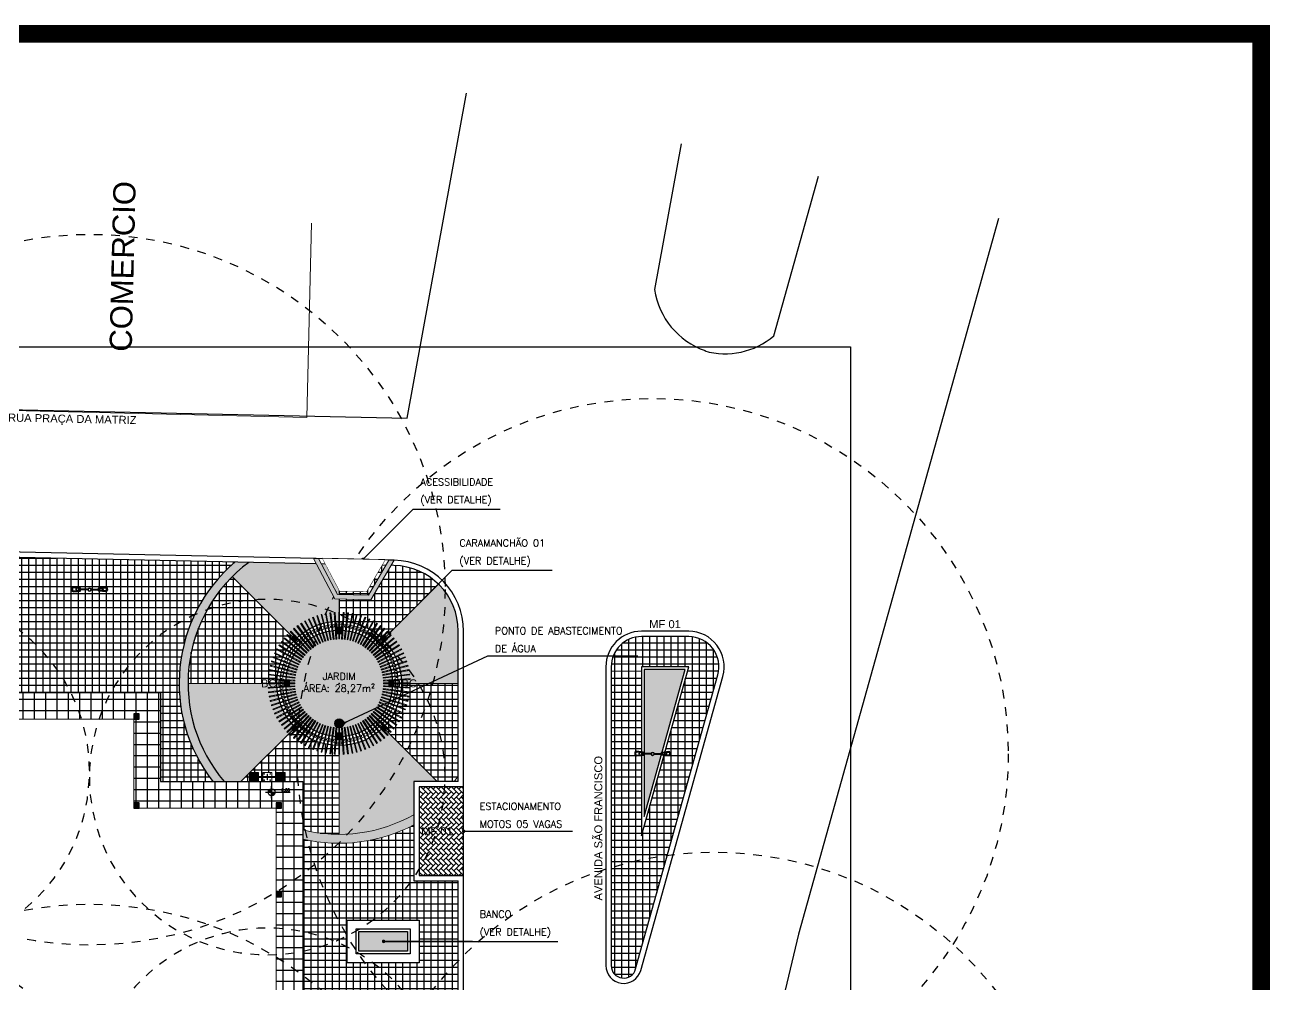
# Model space of a CAD drawing. Extents: x 387222 to 388513, y 9633222 to 9634061.
# Drawn here: x 388008.6 to 388078.6, y 9633442 to 9633495.9 of the extents above; entities that cross this region are included whole.
import ezdxf
from ezdxf.enums import TextEntityAlignment as Align

# ---------------------------------------------------------------- set-up
doc = ezdxf.new("R2010")
doc.units = 0
doc.header["$LTSCALE"] = 0.04921259842519685
doc.set_wipeout_variables(frame=1)
doc.header["$PDSIZE"] = -2.5
doc.linetypes.add('ACAD_PROJEÇÃO', pattern=[0.2, 0.1, -0.1])
doc.linetypes.add('CONTINUO', pattern=[0])
doc.layers.get('Defpoints').update_dxf_attribs({"color": 8})
for name, color, linetype in [('AI-Cotas', 12, 'Continuous'), ('AI-Símbolo', 12, 'Continuous'), ('BANCO', 2, 'Continuous'), ('Camada 1', 7, 'Continuous'), ('DLXLUM03', 2, 'Continuous'), ('DLXLUM07', 2, 'Continuous'), ('HACHURA', 253, 'Continuous'), ('MEIO-FIO', 3, 'Continuous'), ('P01', 22, 'Continuous'), ('P04', 41, 'Continuous'), ('P08', 8, 'Continuous'), ('P2', 2, 'Continuous'), ('P6', 4, 'Continuous'), ('PISO PODOTÁTIL DE ALERTA', 22, 'Continuous'), ('PROJEÇÃO', 8, 'ACAD_PROJEÇÃO'), ('RAMPA', 7, 'Continuous'), ('Texto', 2, 'Continuous')]:
    doc.layers.add(name, color=color, linetype=linetype)
for name, color, linetype, lineweight in [('ARQ_ALVENARIA', 1, 'Continuous', 0), ('ARQ_PISO', 7, 'Continuous', 13), ('Layout', 8, 'Continuous', 13), ('PAISAGISMO', 73, 'Continuous', 25), ('PERGOLA', 2, 'Continuous', 13), ('PILAR', 4, 'Continuous', 13), ('POSTE 5m', 6, 'Continuous', 13), ('VIGA', 6, 'Continuous', 13)]:
    doc.layers.add(name, color=color, linetype=linetype, lineweight=lineweight)
doc.styles.add('COTA_200', font='romans.shx', dxfattribs={"height": 0.4})
doc.styles.add('RS', font='ROMANS.SHX', dxfattribs={"width": 1.1})
doc.styles.add('RS200', font='romans.shx', dxfattribs={"height": 0.4})
doc.styles.add('RUA_200', font='arial.ttf', dxfattribs={"height": 0.45})
doc.styles.add('T7', font='arial.ttf')
doc.dimstyles.new('Cota 200', dxfattribs={"dimscale": 0.2, "dimtxt": 0.4, "dimasz": 1, "dimexe": 1.25, "dimexo": 0.625, "dimgap": 1, "dimtad": 1, "dimzin": 4, "dimdsep": 46, "dimtxsty": 'RS200', "dimblk": 'DOT', "dimcen": 0.1, "dimclrt": 2, "dimadec": 0, "dimazin": 0, "dimtfac": 1, "dimtix": 1, "dimtmove": 0, "dimatfit": 3, "dimldrblk": 'DOT', "dimfxl": 1, "dimarcsym": 0})
pattern_1 = [(90, (0, 0), (-0.396875, 1.124255375002021e-16), []), (180, (0, 0), (-1.367271224207824e-16, -0.396875), [])]

# ---------------------------------------------------------------- blocks, each defined once
blk = doc.blocks.new('A$C16AF3B07')
at = {"layer": 'Layout'}
for q in [(87.5100004177657, 10.93513705208898), (4.177563823759556e-07, 2.272427082061768e-07)]:
    blk.add_line((87.5100004177657, 2.272427082061768e-07), q, dxfattribs=at)
at = {"layer": 'Layout', "insert": (76.3225717433379, 3.451345736160874), "char_height": 1.25, "width": 15.72225240717143, "attachment_point": 1, "rotation": 90, "style": 'T7'}
blk.add_mtext('COMERCIO', dxfattribs=at)
blk = doc.blocks.new('Pergola')
at = {"layer": 'PERGOLA'}
blk.add_lwpolyline([(0.02500000000000568, 0.7500000000000142), (-0.02500000000000568, 0.7500000000000142), (-0.02500000000000568, -0.7499999999999858), (0.02500000000000568, -0.7499999999999858)], close=True, dxfattribs=at)
for points in [[(-0.02500000000000568, 0.2000000000000171), (0.02500000000000568, 0.2000000000000171)], [(-0.02500000000000568, -0.1999999999999886), (0.02500000000000568, -0.1999999999999886)]]:
    blk.add_lwpolyline(points, dxfattribs=at)
at = {"layer": 'PROJEÇÃO'}
blk.add_lwpolyline([(0, 0.7500000000000142), (0, -0.7499999999999858)], dxfattribs=at)
blk = doc.blocks.new('CAR 02')
blk.add_lwpolyline([(1.4210854715202e-14, -3.099999999999994), (1.4210854715202e-14, -3.399999999999991)])
blk.add_point((0, 0))
at = {"layer": 'BANCO'}
for radius in [3.5, 3]:
    blk.add_circle((0, 0), radius, dxfattribs=at)
at = {"layer": 'PERGOLA'}
blk.add_lwpolyline([(0.4765300667243464, -3.971592136097026), (0.5261358017900816, -3.965325474418809), (0.3381359514436264, -2.477153422447092), (0.2885302163778912, -2.483420084125309)], close=True, dxfattribs=at)
for points in [[(0.407069229903993, -3.022816508170052), (0.3574634948382578, -3.029083169848269)], [(0.457202523329715, -3.419662388695849), (0.4075967882639798, -3.425929050374066)]]:
    blk.add_lwpolyline(points, dxfattribs=at)
at = {"layer": 'PILAR'}
for points in [[(-0.1500000000000057, 3.099999999999994), (0.1499999999999915, 3.099999999999994), (0.1499999999999915, 3.399999999999991), (-0.1500000000000057, 3.399999999999991)], [(-2.29809703885627, 2.085965004500309), (-2.085965004500309, 2.29809703885627), (-2.29809703885627, 2.51022907321223), (-2.51022907321223, 2.29809703885627)], [(2.085965004500309, 2.298097038856284), (2.29809703885627, 2.085965004500324), (2.51022907321223, 2.298097038856284), (2.29809703885627, 2.510229073212244)], [(-3.099999999999994, -0.1500000000000057), (-3.099999999999994, 0.1499999999999915), (-3.399999999999991, 0.1499999999999915), (-3.399999999999991, -0.1500000000000057)], [(3.099999999999994, 0.1500000000000057), (3.099999999999994, -0.1499999999999915), (3.399999999999991, -0.1499999999999915), (3.399999999999991, 0.1500000000000057)], [(-2.085965004500309, -2.29809703885627), (-2.29809703885627, -2.085965004500309), (-2.51022907321223, -2.29809703885627), (-2.29809703885627, -2.51022907321223)], [(2.29809703885627, -2.085965004500309), (2.085965004500309, -2.29809703885627), (2.29809703885627, -2.51022907321223), (2.51022907321223, -2.29809703885627)], [(0.1500000000000057, -3.099999999999994), (-0.1499999999999915, -3.099999999999994), (-0.1499999999999915, -3.399999999999991), (0.1500000000000057, -3.399999999999991)]]:
    blk.add_lwpolyline(points, close=True, dxfattribs=at)
at = {"layer": 'PROJEÇÃO'}
blk.add_lwpolyline([(0.5013329342572139, -3.968458805257917), (0.3133330839107588, -2.480286753286201)], dxfattribs=at)
blk.add_circle((0, 0), 3.249999999999982, dxfattribs=at)
at = {"layer": 'VIGA'}
for radius in [3.324999999999982, 3.174999999999982]:
    blk.add_circle((0, 0), radius, dxfattribs=at)
at = {"layer": 'PERGOLA'}
for p, rotation in [((-1.565699440830571, 2.847996710142539), 28.8), ((-1.383782697586483, 2.940687920514549), 25.20000000000001), ((-1.19640479622521, 3.021773579136806), 21.6), ((-1.004305231718575, 3.090933677959228), 18), ((-0.8082421332857734, 3.147895273668041), 14.4), ((-0.6089892724036048, 3.192433564868224), 10.80000000000001), ((-0.4073330090839846, 3.224372779272045), 7.200000000000002), ((-0.204069188470271, 3.243586867391869), 3.600000000000009), ((0.204069188470271, 3.243586867391869), 356.4), ((0.4073330090839846, 3.224372779272045), 352.8000000000001), ((0.6089892724036048, 3.192433564868224), 349.2000000000001), ((0.8082421332857734, 3.147895273668041), 345.6), ((1.004305231718575, 3.090933677959228), 342), ((1.196404796225195, 3.021773579136806), 338.4), ((1.383782697586483, 2.940687920514549), 334.8), ((1.565699440830571, 2.847996710142539), 331.2), ((-2.224778094268231, 2.36914803911958), 43.20000000000002), ((-2.071627966683224, 2.504168039021295), 39.60000000000002), ((-1.910302069950518, 2.629305231718561), 36.00000000000001), ((-1.741437083681717, 2.744065757881529), 32.39999999999999), ((1.741437083681717, 2.744065757881529), 327.6000000000001), ((1.910302069950518, 2.629305231718561), 324), ((2.071627966683224, 2.504168039021309), 320.4), ((2.224778094268217, 2.36914803911958), 316.8000000000001), ((-2.744065757881529, 1.741437083681731), 57.60000000000002), ((-2.629305231718561, 1.910302069950518), 54.00000000000001), ((-2.504168039021295, 2.071627966683224), 50.40000000000002), ((-2.36914803911958, 2.224778094268231), 46.79999999999999), ((2.36914803911958, 2.224778094268217), 313.2), ((2.504168039021295, 2.071627966683224), 309.6), ((2.629305231718561, 1.910302069950532), 306.0000000000001), ((2.744065757881529, 1.741437083681731), 302.4), ((-3.021773579136806, 1.19640479622521), 68.40000000000002), ((-2.940687920514549, 1.383782697586483), 64.79999999999998), ((-2.847996710142539, 1.565699440830571), 61.20000000000001), ((2.847996710142539, 1.565699440830571), 298.8), ((2.940687920514549, 1.383782697586483), 295.2), ((3.021773579136806, 1.196404796225195), 291.6), ((-3.192433564868224, 0.6089892724036048), 79.20000000000002), ((-3.147895273668041, 0.8082421332857734), 75.60000000000001), ((-3.090933677959228, 1.004305231718575), 72), ((3.090933677959228, 1.004305231718575), 288), ((3.147895273668041, 0.8082421332857734), 284.4), ((3.192433564868224, 0.6089892724036048), 280.8), ((-3.249999999999986, 0), 90), ((-3.243586867391869, 0.204069188470271), 86.40000000000002), ((-3.224372779272045, 0.4073330090839846), 82.8), ((3.224372779272045, 0.4073330090839846), 277.2), ((3.243586867391869, 0.204069188470271), 273.6), ((3.249999999999986, 0), 270), ((-3.243586867391869, -0.204069188470271), 93.60000000000001), ((-3.224372779272045, -0.4073330090839846), 97.2), ((-3.192433564868224, -0.6089892724036048), 100.8), ((-3.147895273668041, -0.8082421332857734), 104.4), ((3.147895273668041, -0.8082421332857734), 255.6), ((3.192433564868224, -0.6089892724036048), 259.1999999999999), ((3.224372779272045, -0.4073330090839846), 262.8), ((3.243586867391869, -0.204069188470271), 266.4), ((-3.090933677959242, -1.004305231718575), 108), ((-3.021773579136806, -1.19640479622521), 111.6), ((-2.940687920514549, -1.383782697586483), 115.2), ((-2.847996710142539, -1.565699440830571), 118.8), ((-2.744065757881529, -1.741437083681731), 122.4), ((2.744065757881529, -1.741437083681731), 237.6), ((2.847996710142539, -1.565699440830571), 241.2), ((2.940687920514549, -1.383782697586483), 244.8), ((3.021773579136806, -1.19640479622521), 248.4), ((3.090933677959228, -1.004305231718575), 252), ((-2.629305231718561, -1.910302069950518), 126), ((-2.504168039021295, -2.071627966683224), 129.6), ((-2.36914803911958, -2.224778094268217), 133.2), ((-2.224778094268217, -2.36914803911958), 136.8), ((-2.071627966683224, -2.504168039021295), 140.4), ((-1.910302069950518, -2.629305231718561), 144), ((-1.741437083681731, -2.744065757881529), 147.6), ((1.741437083681731, -2.744065757881529), 212.4), ((1.910302069950518, -2.629305231718561), 216), ((2.071627966683224, -2.504168039021295), 219.6), ((2.224778094268217, -2.36914803911958), 223.2), ((2.36914803911958, -2.224778094268217), 226.8), ((2.504168039021295, -2.071627966683224), 230.4), ((2.629305231718561, -1.910302069950518), 234), ((-1.565699440830571, -2.847996710142539), 151.2), ((-1.383782697586483, -2.940687920514549), 154.8), ((-1.19640479622521, -3.021773579136806), 158.4), ((-1.004305231718575, -3.090933677959228), 162), ((-0.8082421332857734, -3.147895273668041), 165.6), ((-0.6089892724036048, -3.192433564868224), 169.2), ((-0.4073330090839846, -3.224372779272045), 172.8), ((-0.204069188470271, -3.243586867391869), 176.4), ((0, -3.249999999999986), 180), ((0.204069188470271, -3.243586867391869), 183.5999999999999), ((0.6089892724036048, -3.192433564868224), 190.8), ((0.8082421332857734, -3.147895273668041), 194.4), ((1.004305231718575, -3.090933677959228), 198), ((1.19640479622521, -3.021773579136806), 201.6), ((1.383782697586483, -2.940687920514549), 205.2), ((1.565699440830571, -2.847996710142539), 208.8)]:
    blk.add_blockref('Pergola', p, dxfattribs=dict(at, rotation=rotation))
blk.add_blockref('Pergola', (0, 3.249999999999986), dxfattribs=at)
blk = doc.blocks.new('_Dot')
at = {"color": 0, "linetype": 'ByBlock', "lineweight": -2}
blk.add_line((-0.5, 0), (-1, 0), dxfattribs=at)
at = {"color": 0, "linetype": 'ByBlock', "const_width": 0.5}
blk.add_lwpolyline([(-0.25, 0, 1), (0.25, 0, 1)], format="xyb", close=True, dxfattribs=at)
blk = doc.blocks.new('POSTE 5m')
for points in [[(-0.02494806883356659, 1.000000000001052), (0.02494806884550371, 1.000000000000767)], [(-0.02494806883356659, -1.000000000000142), (0.02494806884550371, -0.9999999999998579)]]:
    blk.add_lwpolyline(points)
blk.add_wipeout([(-0.2500000000015348, 0.24999999999851602), (0.24999999999846523, 0.2500000000014778), (0.2500000000014271, -0.24999999999852213), (-0.24999999999857292, -0.250000000001484)])
blk.add_wipeout([(-0.024948068838058113, 0.24999999999968284), (-0.2500000000015916, 0.24999999999851602), (-0.24999999999862976, -0.250000000001484), (-0.02494806883805123, -0.25000000000014666), (-0.024948068839482918, -0.008316022882498709), (-0.1538388126940095, -0.008316022883268782), (-0.15383881269410798, 0.008316022880530613), (-0.024948068839467707, 0.00831602288087436)])
for p, q in [((-0.03863345511689431, 0.2499999999997726), (-0.2500000000015348, 0.2499999999985221)), ((-0.03863345511416583, -0.2500000000002274), (-0.2499999999985789, -0.2500000000014779))]:
    blk.add_line(p, q)
blk.add_lwpolyline([(-0.2500000000015348, 0.2499999999985221), (-0.2499999999985789, -0.2500000000014779)])
blk.add_wipeout([(0.024948068841008864, 0.250000000000132), (0.249999999998461, 0.25000000000146927), (0.25000000000142286, -0.2499999999985307), (0.02494806884101486, -0.24999999999986802), (0.024948068839583226, -0.008316022882224832), (0.15383881269416666, -0.008316022881454754), (0.15383881269406807, 0.00831602288234464), (0.024948068839598325, 0.008316022882000892)])
h = blk.add_hatch(color=256)
h.dxf.hatch_style = 1
h.paths.add_polyline_path([(-0.2499999999940314, 1.000000000000909), (0.2500000000059686, 1.000000000000909), (0.2500000000059686, 0.5000000000009095), (-0.2499999999940314, 0.5000000000009095)])
h = blk.add_hatch(color=256)
h.dxf.hatch_style = 1
h.paths.add_polyline_path([(-0.2499999999940314, -1), (0.2500000000059686, -1), (0.2500000000059686, -0.5), (-0.2499999999940314, -0.5)])
for p, q in [((-0.05982397687546381, 0.00831602288110389), (-0.1538388126940617, 0.008316022880535456)), ((-0.1538388126940617, 0.008316022880535456), (-0.1538388126939481, -0.00831602288326394)), ((-0.0249480688365793, 0.5000000000009095), (-0.02494806883953515, 1.023181539494544e-12)), ((0.02494806883953515, 1.70530256582424e-13), (-0.02494806883953515, -1.70530256582424e-13)), ((0.02494806884254785, 0.5000000000009095), (0.02494806883953515, 7.389644451905042e-13)), ((0.02494806884254785, -0.5), (0.02494806883953515, 1.70530256582424e-13)), ((0.2499999999984652, 0.2500000000014779), (0.03863345511405214, 0.2500000000002274)), ((0.05982397687523644, 0.008316022881786012), (0.1538388126940617, 0.008316022882354446)), ((0.1538388126941754, -0.008316022881444951), (0.1538388126940617, 0.008316022882354446)), ((-0.05982397687535013, -0.008316022882695506), (-0.1538388126939481, -0.00831602288326394)), ((-0.0249480688365793, -0.5), (-0.02494806883953515, -1.13686837721616e-13)), ((0.024948068839592, -0.008316022882212337), (0.1538388126941754, -0.008316022881444951)), ((0.2500000000014211, -0.2499999999985221), (0.038633455117008, -0.2499999999997726))]:
    blk.add_line(p, q)
for points in [[(-0.2499999999940314, 1.000000000000909), (0.2500000000059686, 1.000000000000909), (0.2500000000059686, 0.5000000000009095), (-0.2499999999940314, 0.5000000000009095)], [(-0.2499999999940314, -1), (0.2500000000059686, -1), (0.2500000000059686, -0.5), (-0.2499999999940314, -0.5)]]:
    blk.add_lwpolyline(points, close=True)
blk.add_lwpolyline([(0.2499999999984652, 0.2500000000014779), (0.2500000000014211, -0.2499999999985221)])
for centre in [(-0.1729204630095751, 0.1729204621359486), (0.1729204614585456, 0.1729204621379949), (-0.1729204630075287, -0.1729204622353109), (0.1729204614605919, -0.1729204622332645)]:
    blk.add_circle(centre, 0.0198876919474139)
at = {"layer": 'Defpoints', "linetype": 'ACAD_PROJEÇÃO', "ltscale": 100}
blk.add_circle((0, 0), 10, dxfattribs=at)
blk = doc.blocks.new('WTWERT')
at = {"layer": 'DLXLUM07'}
for p, q in [((-0.02316019181726858, 0.1556826765357471), (0.1254569920761242, 0.9933582149150482)), ((0.07530218876240724, 0.1382138582991388), (0.2239193726558, 0.9758893966784541))]:
    blk.add_line(p, q, dxfattribs=at)
for points in [[(0.1121024954077967, 0.918086063382006), (0.05328822167615499, 0.92852066644042, -0.3825018200332638), (0.01213188099140439, 0.9810553524679051), (0.05858666951283453, 1.682634653711659, -0.4466527067225635), (0.234462146276897, 1.82041773736826), (0.4060790329530022, 1.78997012700151, -0.4466527067225759), (0.5238225200148889, 1.600094291984476), (0.3260957969763041, 0.9253530776610006, -0.3825018200332703), (0.2693791497190716, 0.8901826420870123), (0.2105648759874583, 0.900617245145412)], [(0.1260775499970634, 0.9968559678457467), (0.09373326122299375, 1.002594367610811), (0.1361999824167128, 1.64394423765637, -0.4466527067225225), (0.2534503002594022, 1.735799626760752), (0.3591407697919209, 1.717048428681522, -0.4466527067226305), (0.4376364278331977, 1.590464538670176), (0.2568842193508232, 0.973648749844088), (0.2245399305767393, 0.9793871496091526)]]:
    blk.add_lwpolyline(points, format="xyb", dxfattribs=at)
for centre, radius in [((0.2414145880273537, 1.360724848234923), 0.04999517916618856), ((0, 0), 0.1573959664614787)]:
    blk.add_circle(centre, radius, dxfattribs=at)
blk.add_arc((0.1746881823659692, 0.984623805796744), 0.04999999999999716, 349.9394872351637, 169.9394872351636, dxfattribs=at)
blk = doc.blocks.new('POSTE 10m')
at = {"layer": 'Defpoints', "linetype": 'ACAD_PROJEÇÃO', "ltscale": 100}
blk.add_circle((0, 0), 20, dxfattribs=at)
at = {"linetype": 'ByBlock', "yscale": 0.545506238673283, "zscale": 0.545506238673283}
for xscale, rotation in [(-0.5455062386732819, 79.04222986102549), (0.545506238673283, 280.9577701389744)]:
    blk.add_blockref('WTWERT', (0, 0), dxfattribs=dict(at, xscale=xscale, rotation=rotation))
blk = doc.blocks.new('*X430')
at = {"color": 0}
for p, q in [((-0.1092439952078573, -0.1470766164589037), (-0.1092439952078573, 0.1529233835411077)), ((-0.0827274909133658, -0.1470766164589037), (-0.08272749091336579, 0.1529233835411077)), ((-0.03424399520785444, -0.1470766164589037), (-0.03424399520785442, 0.1529233835411077)), ((-0.007727490913362957, -0.1470766164589037), (-0.007727490913362938, 0.1529233835411077)), ((0.0407560047921484, -0.1470766164589037), (0.04075600479214842, 0.1529233835411077)), ((0.06727250908663988, -0.1470766164589037), (0.0672725090866399, 0.1529233835411077)), ((0.1157560047921512, -0.1470766164589037), (0.1157560047921513, 0.1529233835411077)), ((0.1422725090866427, -0.1470766164589037), (0.1422725090866427, 0.1529233835411077))]:
    blk.add_line(p, q, dxfattribs=at)
blk = doc.blocks.new('Lum. Piso')
at = {"layer": 'HACHURA'}
h = blk.add_hatch(color=8, dxfattribs=at)
h.dxf.hatch_style = 1
h.paths.add_polyline_path([(0, -0.2999999523162842), (0.6000000014901161, -0.2999999523162842), (0.6000000014901161, 0.2999999523162842), (0, 0.2999999523162842)])
at = {"layer": 'DLXLUM03'}
for points in [[(0, -0.2999999523162842), (0.6000000014901161, -0.2999999523162842), (0.6000000014901161, 0.2999999523162842), (0, 0.2999999523162842)], [(0.07500000298023224, -0.2250000238418579), (0.5250000059604645, -0.2250000238418579), (0.5250000059604645, 0.2249999046325684), (0.07500000298023224, 0.2249999046325684)]]:
    blk.add_lwpolyline(points, close=True, dxfattribs=at)
at = {"layer": 'DLXLUM03', "xscale": 1.499999999999803, "yscale": 1.499999999999803, "zscale": 1.499999999999803}
blk.add_blockref('*X430', (0.2851501107215881, -0.004385232925415039), dxfattribs=at)
blk = doc.blocks.new('A$C71521215')
blk.add_wipeout([(8.30809585750103e-06, 2.3207240477204323), (0.2859305207966827, 2.314510190859438), (1.3533242392586544, 0.2908406164497128), (3.0882759101805277, 0.2531354706734419), (4.242579913348891, 2.2285217866301537), (4.528502125060186, 2.2223079316318035), (3.2299101346870884, -1.6521662473678589e-06), (1.2008262417512015, 0.04409577324986458)])
at = {"layer": 'RAMPA'}
for points in [[(0.5146682909689844, 2.30953910574317), (1.475322637299541, 0.4882364887744188), (2.974968530528713, 0.4556451700627804), (4.013842144981027, 2.233492871746421)], [(4.013842144981027, 2.233492871746421), (0.5146682909689844, 2.30953910574317)], [(1.475322637299541, 0.4882364887744188), (1.514432219963055, 2.287811562418938)], [(2.974968530528713, 0.4556451700627804), (3.014078113483265, 2.255220241844654)]]:
    blk.add_lwpolyline(points, dxfattribs=at)
blk.add_wipeout([(4.013842144981027, 2.2334928717464204), (2.974968530564395, 0.455645169541369), (3.0140781162612504, 2.255220369001134)])
blk.add_wipeout([(3.0140781134843646, 2.255220241945831), (1.5144322199966456, 2.287811562039094), (1.4753226372980248, 0.48823648982316215), (2.9749685305743476, 0.45564517071872324)])
blk.add_wipeout([(1.5144322210701553, 2.2878116109539475), (0.5146682909565643, 2.309539106065689), (1.4753226372887416, 0.48823648891477367)])
at = {"layer": 'PISO PODOTÁTIL DE ALERTA'}
h = blk.add_hatch(dxfattribs=at)
h.set_pattern_fill('HEX', color=256, scale=0.01)
h.set_pattern_definition([(0, (-387948.2243954765, -9633669.536576068), (0, 0.054992613154), [0.03175, -0.0635]), (120, (-387948.2243954765, -9633669.536576068), (-0.04762500001185428, -0.02749630657699998), [0.03174999999999999, -0.06349999999999997]), (59.99999999999999, (-387948.1926454765, -9633669.536576068), (-0.04762500001185427, 0.027496306577), [0.03175, -0.0635])])
h.paths.add_polyline_path([(3.229910134687088, -1.652166247367859e-06), (4.528502125060186, 2.222307931631804), (4.242579913348891, 2.228521786630154), (3.088275910180528, 0.2531354706734419), (1.353324239258654, 0.2908406164497137), (0.2859305207966829, 2.314510190859437), (8.30809585750103e-06, 2.320724047720432), (1.200826241751201, 0.04409577324986456)])
at = {"layer": 'ARQ_PISO'}
blk.add_lwpolyline([(4.242579913348891, 2.228521786630154), (3.088275910180528, 0.2531354706734419), (1.353324239258654, 0.2908406164497137), (0.2859305207966827, 2.314510190859437), (8.30809585750103e-06, 2.320724047720432), (1.200826241751201, 0.04409577324986458), (3.229910134687088, -1.652166247367859e-06), (4.528502125060186, 2.222307931631804)], close=True, dxfattribs=at)
blk = doc.blocks.new('niv-plan')
at = {"color": 0}
for p, q in [((-0.1699999999999875, 0), (0.5221995586714029, 0)), ((0, -0.1700000000000053), (0, 0.1699999999999946))]:
    blk.add_line(p, q, dxfattribs=at)
at = {"color": 250, "const_width": 0.1}
for points in [[(0, 0.0500000000000007, 0.4142135623730951), (-0.0499999999999972, 0, 1)], [(0, -0.0500000000000007, 0.4142135623730951), (0.0499999999999972, 0, 1)]]:
    blk.add_lwpolyline(points, format="xyb", dxfattribs=at)
at = {"color": 0}
blk.add_circle((0, 0), 0.1, dxfattribs=at)
at = {"color": 2, "style": 'RS'}
blk.add_attdef('RN0,00', text='', height=0.08, dxfattribs=at).set_placement((0.5123473574290074, 0.0263893295508986), align=Align.RIGHT)

msp = doc.modelspace()

# ---------------------------------------------------------------- hatches: boundary and pattern name
at = {"layer": 'Camada 1'}
h = msp.add_hatch(dxfattribs=at)
h.set_pattern_fill('ANSI37', color=256, scale=0.2, angle=45)
h.set_pattern_definition([(90, (0, 0), (-0.635, 1.110223024625157e-16), []), (180, (0, 0), (-1.110223024625157e-16, -0.635), [])])
h.paths.add_polyline_path([(387972.6128326783, 9633435.070389614), (388005.2128326783, 9633435.070389614), (388005.2128326783, 9633430.360389614), (388016.2128326783, 9633430.360389614), (388016.2128326783, 9633435.370389614), (388024.2128326783, 9633435.370389614), (388024.2128326783, 9633453.370389614), (388016.2128326783, 9633453.370389614), (388016.2128326783, 9633458.380389614), (388005.2128326783, 9633458.380389614), (388005.2128326783, 9633453.670389613), (387972.6128326783, 9633453.670389613)])
h.paths.add_polyline_path([(387986.7128326783, 9633449.370389614), (388006.7128326783, 9633449.370389614), (388006.7128326783, 9633456.880389614), (388014.7128326783, 9633456.880389614), (388014.7128326783, 9633451.870389614), (388022.7128326783, 9633451.870389614), (388022.7128326783, 9633436.870389614), (388014.7128326783, 9633436.870389614), (388014.7128326783, 9633431.860389614), (388006.7128326783, 9633431.860389614), (388006.7128326783, 9633439.370389614), (387986.7128326783, 9633439.370389614)], flags=16)
at = {"layer": 'P01'}
h = msp.add_hatch(color=256, dxfattribs=at)
h.dxf.hatch_style = 1
h.paths.add_polyline_path([(388021.1714137928, 9633465.701871524), (388020.3933905981, 9633465.718780052, 0.39986913779852), (388019.1498091016, 9633453.370389614), (388019.7945915607, 9633453.370389614, -0.4335372075386249)])
h.paths.add_polyline_path([(388030.4574345423, 9633450.931510005), (388030.4574345423, 9633451.501551587, -0.1922532687947561), (388024.2128326783, 9633450.640979014), (388024.2128326783, 9633450.126730202, 0.1806002190295754)])
h = msp.add_hatch(color=256, dxfattribs=at)
h.dxf.hatch_style = 1
h.paths.add_polyline_path([(388026.2574345423, 9633465.591338664), (388021.1714137928, 9633465.701871524, 0.03600335568488218), (388020.2470269028, 9633464.901817143), (388023.7825608084, 9633461.366283236, -0.1989123673521517), (388026.2574345423, 9633462.391409501)])
h.paths.add_polyline_path([(388022.7574345423, 9633458.891409501), (388017.7574345422, 9633458.891409501, 0.1786057402781862), (388019.7945915607, 9633453.370389614), (388020.7364146567, 9633453.370389614), (388023.7825608084, 9633456.416535767, -0.1989123674071643)])
h.paths.add_polyline_path([(388028.7323082762, 9633456.416535767, -0.1989123673521518), (388026.2574345423, 9633455.391409501), (388026.2574345423, 9633450.391409501, 0.1299287205110726), (388030.4574345423, 9633451.501551587), (388030.4574345423, 9633453.370389614), (388031.7784544278, 9633453.370389614)])
h.paths.add_polyline_path([(388032.9574345423, 9633461.825266957, 0.2021996905884509), (388031.8404493333, 9633464.474424293), (388028.7323082762, 9633461.366283236, -0.1989123674071642), (388029.7574345423, 9633458.891409501), (388032.9574345423, 9633458.891409501)])
at = {"layer": 'P04'}
h = msp.add_hatch(dxfattribs=at)
h.set_pattern_fill('NET', color=256, scale=0.125, angle=89.99999999999999)
h.set_pattern_definition(pattern_1)
h.paths.add_polyline_path([(388031.8404493333, 9633464.474424293, 0.189994893107649), (388029.3378264729, 9633465.524393495), (388026.2574345423, 9633465.591338664), (388026.2574345423, 9633462.391409501, -0.1989123673521518), (388028.7323082762, 9633461.366283236)])
h.paths.add_polyline_path([(388020.2470269028, 9633464.901817143, 0.1989123674158163), (388017.7574345422, 9633458.891409501), (388022.7574345423, 9633458.891409501, -0.1989123674071642), (388023.7825608084, 9633461.366283236)])
h.paths.add_polyline_path([(388026.2574345423, 9633455.391409501, -0.1989123673521518), (388023.7825608084, 9633456.416535767), (388020.7364146567, 9633453.370389614), (388024.2128326783, 9633453.370389614), (388024.2128326783, 9633450.640979014, 0.06080567000078227), (388026.2574345423, 9633450.391409501)])
h.paths.add_polyline_path([(388032.9574345423, 9633458.891409501), (388029.7574345423, 9633458.891409501, -0.1989123674071643), (388028.7323082762, 9633456.416535767), (388031.7784544278, 9633453.370389614), (388032.7202775239, 9633453.370389614, 0.01102747515864591), (388032.9574345423, 9633453.66073077)])
h = msp.add_hatch(dxfattribs=at)
h.set_pattern_fill('NET', color=256, scale=0.125, angle=89.99999999999999)
h.set_pattern_definition(pattern_1)
h.paths.add_polyline_path([(388047.550276379, 9633459.367348824, 0.4963681832223413), (388045.9128470226, 9633461.524322672), (388043.2574345423, 9633461.524322672, 0.4142135623730949), (388041.5574345423, 9633459.824322673), (388041.5574345423, 9633443.006118068, 0.8724066459945895), (388042.9316701598, 9633442.817952365)])
h.paths.add_polyline_path([(388043.2574345423, 9633450.309444852), (388043.2574345423, 9633459.824322673), (388045.9128470218, 9633459.824322673)], flags=16)
h.paths.add_polyline_path([(388043.4074345423, 9633451.40494387), (388043.4074345423, 9633459.674322672), (388045.7152531066, 9633459.674322672)], flags=0)
at = {"layer": 'P08'}
h = msp.add_hatch(dxfattribs=at)
h.set_pattern_fill('NET', color=256, scale=0.125, angle=89.99999999999999)
h.set_pattern_definition(pattern_1)
edge = h.paths.add_edge_path()
edge.add_line((388003.7128326783, 9633458.380389612), (388005.2128326783, 9633458.380389614))
edge.add_line((388005.2128326783, 9633458.380389614), (388016.2128326783, 9633458.380389614))
edge.add_line((388016.2128326783, 9633458.380389614), (388016.2128326783, 9633453.370389614))
edge.add_line((388016.2128326783, 9633453.370389614), (388019.1498091016, 9633453.370389614))
edge.add_arc((388026.2574345442, 9633458.891409501), 9.000000001507727, 130.6593558087797, 217.8391379146387, ccw=False)
edge.add_line((388020.3933905986, 9633465.718780052), (388006.5282444383, 9633466.020106826))
edge.add_line((388006.5282444383, 9633466.020106826), (387991.0795563849, 9633466.359682031))
edge.add_arc((387985.5001515122, 9633471.73870845), 7.750076383231539, 221.3264245323641, 316.0475550864084, ccw=False)
edge.add_line((387979.6801567548, 9633466.620960413), (387948.733156198, 9633467.230483871))
edge.add_arc((387948.6602961617, 9633463.53120132), 3.699999997079937, 88.8716642097334, 178.6190280061692)
edge.add_line((387944.9613708347, 9633463.620371966), (387944.7856695231, 9633456.332031706))
edge.add_arc((387953.5363019092, 9633458.43594064), 8.999999997751, 193.5189916479069, 270.000000009264)
edge.add_line((387953.5363019107, 9633449.435940642), (387953.5363019107, 9633449.935940638))
edge.add_line((387953.5363019107, 9633449.935940638), (387953.5363019107, 9633451.935940638))
edge.add_line((387953.5363019107, 9633451.935940638), (387953.5363019107, 9633452.435940638))
edge.add_arc((387953.5363019127, 9633458.435940642), 6.00000000372529, 225.0000000149355, 269.9999999811014, ccw=False)
edge.add_arc((387953.5363019104, 9633458.435940638), 5.999999999512249, 45.00000000157212, 225.0000000051095, ccw=False)
edge.add_arc((387953.5363019066, 9633458.435940638), 6.000000002722654, -2.1575557695746284, 44.99999997445241, ccw=False)
edge.add_line((387959.5320483869, 9633458.21005532), (387960.0323757884, 9633458.21005532))
edge.add_line((387960.0323757884, 9633458.21005532), (387962.0332999586, 9633458.210055321))
edge.add_line((387962.0332999586, 9633458.210055321), (387962.5334667878, 9633458.210055321))
edge.add_arc((387953.5363019001, 9633458.435940644), 9.000000010933569, 315.0011356638742, 358.56181835819416, ccw=False)
edge.add_arc((387985.356107097, 9633426.61613544), 36.00000005641408, 117.2218160028252, 134.9997160770224, ccw=False)
edge.add_arc((387972.7261390852, 9633459.75655019), 3.999999998069878, 74.05548728150319, 196.375026926574, ccw=False)
edge.add_line((387973.8249643104, 9633463.602662915), (387973.6876037482, 9633463.121900946))
edge.add_arc((387972.7260797539, 9633459.756566994), 3.500000142874911, 62.164168358310405, 74.05460397329472, ccw=False)
edge.add_line((387974.3603689403, 9633462.851579087), (387976.7596084804, 9633461.584685402))
edge.add_arc((387985.3561070659, 9633426.626135513), 35.99999997582236, 76.18458038239328, 103.81523222116328, ccw=False)
edge.add_line((387993.9527199898, 9633461.584657285), (387996.3520127777, 9633462.851579087))
edge.add_arc((387997.9863019626, 9633459.756566998), 3.500000138904311, 105.94539602055369, 117.83583164909999, ccw=False)
edge.add_line((387997.0247779697, 9633463.121900946), (387996.8874174076, 9633463.602662915))
edge.add_arc((387997.986227977, 9633459.756545998), 4.000000001043559, -16.24627519503929, 105.94429437406691, ccw=False)
edge.add_arc((387985.3561067496, 9633426.626135007), 36.0000005730969, 59.34222850307418, 62.773391977892686, ccw=False)
edge.add_line((388003.7128326783, 9633457.594355078), (388003.7128326783, 9633458.380389612))
h = msp.add_hatch(dxfattribs=at)
h.set_pattern_fill('AR-HBONE', color=256, scale=0.002, angle=90)
h.set_pattern_definition([(135, (0, 0), (-0.2873681958742129, 4.601793649310923e-17), [0.6096, -0.2032]), (225, (-0.143684, 0.143684), (-0.2873681958742129, 4.601793649310923e-17), [0.6096, -0.2032])])
h.paths.add_polyline_path([(388033.2574345423, 9633453.070389614), (388030.7574345423, 9633453.070389614), (388030.7574345423, 9633448.070389614), (388033.2574345423, 9633448.070389614)])
h = msp.add_hatch(dxfattribs=at)
h.set_pattern_fill('NET', color=256, scale=0.125, angle=89.99999999999999)
h.set_pattern_definition(pattern_1)
h.paths.add_polyline_path([(388030.4574345423, 9633440.970389616), (388032.9574345423, 9633440.970389616), (388032.9574345423, 9633447.770389613), (388030.4574345423, 9633447.770389613), (388030.4574345423, 9633450.931510005, -0.1806002190295753), (388024.2128326783, 9633450.126730202), (388024.2128326783, 9633435.370389614), (388020.2754861391, 9633435.370389614, -0.0177571599744258), (388020.8086712249, 9633432.870389614), (388027.4420123445, 9633432.870389614), (388027.4420123445, 9633433.370389614, -1.202874952973391), (388026.2748083224, 9633427.087217221), (388026.4543704886, 9633427.553862084), (388021.2353666939, 9633429.562103685, -0.03434066994241668), (388021.3009068829, 9633424.623306815), (388029.1996707271, 9633424.499977529, 0.4187937790548995), (388032.9574345423, 9633428.1995266), (388032.9574345423, 9633435.370389614), (388030.4574345423, 9633435.370389614)])
h.paths.add_polyline_path([(388026.7128326783, 9633443.170389615), (388026.7128326783, 9633445.570389614), (388030.7574345423, 9633445.570389614), (388030.7574345423, 9633443.170389615)], flags=16)
h.paths.add_polyline_path([(388027.2128326783, 9633443.670389615), (388027.2128326783, 9633445.070389614), (388030.2574345423, 9633445.070389614), (388030.2574345423, 9633443.670389615)], flags=0)
at = {"layer": 'PAISAGISMO', "ltscale": 0.5}
h = msp.add_hatch(color=256, dxfattribs=at)
h.dxf.hatch_style = 1
edge = h.paths.add_edge_path()
edge.add_arc((388026.2574345423, 9633458.891409501), 3, 0, 360)
h = msp.add_hatch(color=256, dxfattribs=at)
h.dxf.hatch_style = 1
h.paths.add_polyline_path([(388043.4074345423, 9633459.674322672), (388043.4074345423, 9633451.40494387), (388045.7152531066, 9633459.674322672)])
h = msp.add_hatch(color=256, dxfattribs=at)
h.dxf.hatch_style = 1
h.paths.add_polyline_path([(388027.3628326784, 9633444.920389613), (388030.1074345423, 9633444.920389613), (388030.1074345423, 9633443.820389615), (388027.3628326784, 9633443.820389615)])

# ---------------------------------------------------------------- linework, layer by layer
at = {"layer": 'AI-Cotas'}
for points in [[(388030.4231848834, 9633468.690773012), (388027.5947577586, 9633465.862345887)], [(388032.621395573, 9633465.255370531), (388029.0858616671, 9633461.719836626)], [(388033.7574345423, 9633444.370389614), (388028.7574345423, 9633444.370389614)]]:
    msp.add_lwpolyline(points, dxfattribs=at)
at = {"layer": 'ARQ_ALVENARIA'}
msp.add_lwpolyline([(388006.7128326783, 9633431.860389614), (388006.7128326783, 9633439.370389614), (387986.7128326783, 9633439.370389614), (387986.7128326783, 9633449.370389614), (388006.7128326783, 9633449.370389614), (388006.7128326783, 9633456.880389614), (388014.7128326783, 9633456.880389614), (388014.7128326783, 9633451.870389614), (388022.7128326783, 9633451.870389614), (388022.7128326783, 9633436.870389614), (388014.7128326783, 9633436.870389614), (388014.7128326783, 9633431.860389614)], close=True, dxfattribs=at)
at = {"layer": 'ARQ_PISO'}
for points in [[(388026.2574345423, 9633462.391409501), (388026.2574345423, 9633465.571027393)], [(388023.7825608082, 9633461.366283236), (388020.2470269026, 9633464.901817143)], [(388028.7323082764, 9633461.366283236), (388031.8737296328, 9633464.507704593)], [(388022.7574345423, 9633458.891409501), (388017.7574345423, 9633458.891409501)], [(388029.7574345423, 9633458.891409501), (388032.9574345423, 9633458.891409501)], [(388023.7825608082, 9633456.416535767), (388020.7364146567, 9633453.370389614)], [(388028.7323082764, 9633456.416535767), (388031.7784544278, 9633453.370389614)], [(388026.2574345423, 9633455.391409501), (388026.2574345423, 9633450.391409501)]]:
    msp.add_lwpolyline(points, dxfattribs=at)
for radius in [3.5, 3]:
    msp.add_circle((388026.2574345423, 9633458.891409501), radius, dxfattribs=at)
for radius, start, end in [(8.5, 319.4936927637724, 322.0209014708048), (8.5, 256.0815038294521, 299.6115838043056), (9, 256.8690153601743, 297.8181392864005)]:
    msp.add_arc((388026.2574345423, 9633458.891409501), radius, start, end, dxfattribs=at)
at = {"layer": 'BANCO'}
for points in [[(388026.7128326783, 9633445.570389614), (388030.7574345423, 9633445.570389614), (388030.7574345423, 9633443.170389615), (388026.7128326783, 9633443.170389615)], [(388027.2128326783, 9633445.070389614), (388030.2574345423, 9633445.070389614), (388030.2574345423, 9633443.670389615), (388027.2128326783, 9633443.670389615)]]:
    msp.add_lwpolyline(points, close=True, dxfattribs=at)
at = {"layer": 'Camada 1'}
for radius, start, end in [(9, 130.6593557992221, 217.8391379221403), (8.5, 126.7522011501455, 220.5063072362277)]:
    msp.add_arc((388026.2574345423, 9633458.891409501), radius, start, end, dxfattribs=at)
at = {"layer": 'Defpoints'}
msp.add_lwpolyline([(388055.0084279774, 9633413.829406537), (387931.0084279774, 9633413.829406537), (387931.0084279774, 9633477.829406537), (388055.0084279774, 9633477.829406537)], close=True, dxfattribs=at)
at = {"layer": 'MEIO-FIO'}
for points in [[(387935.218506247, 9633403.86832714), (387936.9517112991, 9633475.76413763), (387980.7933787457, 9633474.900644422), (387987.3548881705, 9633474.743558245), (388006.7105669947, 9633474.318104075), (388030.0798313678, 9633473.810227545), (388033.4149044964, 9633492.108108383)], [(388063.3372882099, 9633485.058352012), (388052.0959828857, 9633444.778490582), (388047.4749805533, 9633425.390244804), (388055.0084279774, 9633424.523819318)], [(388032.9574345423, 9633453.370389614), (388030.4574345423, 9633453.370389614), (388030.4574345423, 9633447.770389613), (388032.9574345423, 9633447.770389613)], [(388033.2574345423, 9633453.070389614), (388030.7574345423, 9633453.070389614), (388030.7574345423, 9633448.070389614), (388033.2574345423, 9633448.070389614)], [(388033.2574345423, 9633440.670389615), (388033.2574345423, 9633448.070389614)], [(388032.9574345423, 9633440.970389616), (388032.9574345423, 9633447.770389613)]]:
    msp.add_lwpolyline(points, dxfattribs=at)
for points in [[(388045.4956909814, 9633489.261857823), (388043.9994827989, 9633481.052910503, 0.2799588480559704), (388046.8342767105, 9633477.618311774)], [(388046.8158436735, 9633477.602561096, 0.2511789319928486), (388050.6955621508, 9633478.441441838), (388053.2090572161, 9633487.444577716)], [(388033.2574345423, 9633453.070389614), (388033.2574345423, 9633461.825266957, 0.4078634361055881), (388029.3443447361, 9633465.824322673), (388006.5347627029, 9633466.320036005), (387987.17125106, 9633466.745662346), (387980.6188755682, 9633466.902529852), (387948.7390637675, 9633467.5304257, 0.4129226869043201), (387944.6614579695, 9633463.627602017), (387943.8043198797, 9633428.072295051, 0.4254350763585992), (387947.8593865321, 9633423.976289576), (387962.2325569923, 9633424.178354844)], [(388032.9574345423, 9633453.370389614), (388032.9574345423, 9633461.825266957, 0.4078634362052328), (388029.3378264716, 9633465.524393495), (388006.5282444383, 9633466.020106826), (387987.1643646684, 9633466.44574125), (387980.612331699, 9633466.602600556), (387948.7331561972, 9633467.230483871, 0.412922686934726), (387944.961370834, 9633463.620371964), (387944.1042327443, 9633428.065064998, 0.4254350763057252), (387947.8551693977, 9633424.276259935), (387962.1050135504, 9633424.476591421)], [(388043.2574345423, 9633461.824322673, 0.4142135623730951), (388041.2574345423, 9633459.824322673), (388041.2574345423, 9633443.006118068, 0.8724066459800598), (388043.2206282817, 9633442.737309922), (388047.8392345011, 9633459.286706379, 0.4963681832325663), (388045.9128470218, 9633461.824322673), (388043.2574345423, 9633461.824322673)]]:
    msp.add_lwpolyline(points, format="xyb", dxfattribs=at)
msp.add_lwpolyline([(388043.2574345423, 9633461.524322672, 0.4142135622467347), (388041.5574345423, 9633459.824322673), (388041.5574345423, 9633443.006118068, 0.8724066465746593), (388042.9316701598, 9633442.817952365), (388047.5502763792, 9633459.367348824, 0.4963681832828564), (388045.9128470218, 9633461.524322672)], format="xyb", close=True, dxfattribs=at)
for points in [[(388043.2574345423, 9633459.824322673), (388043.2574345423, 9633450.309444852), (388045.9128470218, 9633459.824322673)], [(388043.4074345423, 9633459.674322672), (388043.4074345423, 9633451.40494387), (388045.7152531066, 9633459.674322672)], [(388027.3628326784, 9633444.920389613), (388030.1074345423, 9633444.920389613), (388030.1074345423, 9633443.820389615), (388027.3628326784, 9633443.820389615)]]:
    msp.add_lwpolyline(points, close=True, dxfattribs=at)
at = {"layer": 'P08'}
msp.add_lwpolyline([(388033.2574345423, 9633448.070389614), (388033.2574345423, 9633453.070389614)], dxfattribs=at)
at = {"layer": 'P2'}
msp.add_lwpolyline([(388005.2128326783, 9633453.670389613), (388005.2128326783, 9633458.380389614), (388016.2128326783, 9633458.380389614), (388016.2128326783, 9633453.370389614), (388024.2128326783, 9633453.370389614), (388024.2128326783, 9633435.370389614), (388016.2128326783, 9633435.370389614), (388016.2128326783, 9633430.360389614), (388005.2128326783, 9633430.360389614), (388005.2128326783, 9633435.070389614)], dxfattribs=at)

# ---------------------------------------------------------------- block references
for name, p in [('POSTE 10m', (388043.885140782, 9633454.924322672)), ('CAR 02', (388026.2574345423, 9633458.891409501))]:
    msp.add_blockref(name, p)
at = {"layer": 'Defpoints', "rotation": 358.6285692007096}
msp.add_blockref('A$C16AF3B07', (387936.9560711464, 9633475.950133676), dxfattribs=at)

# ---------------------------------------------------------------- texts
at = {"color": 0, "style": 'RUA_200'}
msp.add_text('RUA PRAÇA DA MATRIZ', height=0.45, rotation=358.8588981330939, dxfattribs=at).set_placement((388007.6320527928, 9633473.626483424))
at = {"color": 0, "linetype": 'CONTINUO', "style": 'RUA_200'}
for p in [(388044.5851407821, 9633462.224322673), (388031.7574345423, 9633450.570389614)]:
    msp.add_text('MF 01', height=0.45, dxfattribs=at).set_placement(p, align=Align.MIDDLE_CENTER)
msp.add_text('AVENIDA SÃO FRANCISCO', height=0.45, rotation=90, dxfattribs=at).set_placement((388041.0574345423, 9633446.669517152))
at = {"layer": 'AI-Cotas', "color": 2, "char_height": 0.4, "attachment_point": 7, "style": 'RS200'}
for s, insert in [('\\pxsm1.5;ACESSIBILIDADE\\P(VER DETALHE)', (388030.8231848834, 9633468.890773011)), ('\\pxsm1.5;CARAMANCHÃO 01\\P(VER DETALHE)', (388033.021395573, 9633465.45537053)), ('\\pxsm1.5;PONTO DE ABASTECIMENTO\\PDE ÁGUA', (388035.0112234695, 9633460.650383335)), ('\\pxsm1.5;ESTACIONAMENTO\\PMOTOS 05 VAGAS', (388034.1574345423, 9633450.770389613)), ('\\pxsm1.5;BANCO\\P(VER DETALHE)', (388034.1574345423, 9633444.570389614))]:
    msp.add_mtext(s, dxfattribs=dict(at, insert=insert))
at = {"layer": 'BANCO', "style": 'RUA_200'}
for p in [(388021.862959781, 9633458.891409501), (388029.7574345423, 9633458.891409501)]:
    msp.add_text('BC', height=0.45, dxfattribs=at).set_placement(p, align=Align.MIDDLE_LEFT)
at = {"layer": 'Texto', "insert": (388026.2574345423, 9633458.891409501), "char_height": 0.4, "attachment_point": 5, "style": 'COTA_200'}
msp.add_mtext_dynamic_manual_height_columns('JARDIM\\PÁREA: 28,27m² ', width=5.8627702961262, gutter_width=2.5, heights=[0], dxfattribs=at)

# ---------------------------------------------------------------- leaders
at = {"layer": 'AI-Cotas', "annotation_type": 0, "has_hookline": 1, "hookline_direction": 0}
for points, text_width in [([(388027.5947577586, 9633465.862345887), (388030.4231848834, 9633468.690773012), (388030.6231848834, 9633468.690773012)], 4.495238095238096), ([(388029.0858616671, 9633461.719836626), (388032.621395573, 9633465.255370531), (388032.821395573, 9633465.255370531)], 5.219047619047619), ([(388033.2574345423, 9633450.570389614), (388033.9574345423, 9633450.570389614)], 5.219047619047619), ([(388028.7574345423, 9633444.370389614), (388033.9574345423, 9633444.370389614)], 4.399999999999999)]:
    msp.add_leader(points, dimstyle='Cota 200', dxfattribs=dict(at, text_width=text_width))

# ---------------------------------------------------------------- next in the draw order: block references
at = {"layer": 'POSTE 5m', "xscale": -1, "rotation": 90}
msp.add_blockref('POSTE 5m', (388002.2128326783, 9633453.920389613), dxfattribs=at)

# ---------------------------------------------------------------- next in the draw order: block references
msp.add_blockref('POSTE 10m', (388012.2211487012, 9633464.165039277))

# ---------------------------------------------------------------- next in the draw order: block references
msp.add_blockref('POSTE 5m', (388002.2128326783, 9633433.920389611), dxfattribs=at)

# ---------------------------------------------------------------- next in the draw order: block references
msp.add_blockref('POSTE 5m', (388022.2128326783, 9633435.120389614), dxfattribs=at)

# ---------------------------------------------------------------- next in the draw order: block references
msp.add_blockref('POSTE 5m', (388022.2128326783, 9633453.620389614), dxfattribs=at)

# ---------------------------------------------------------------- next in the draw order: hatches: boundary and pattern name
at = {"layer": 'P6'}
h = msp.add_hatch(color=256, dxfattribs=at)
h.dxf.hatch_style = 1
edge = h.paths.add_edge_path()
edge.add_arc((388026.2574345423, 9633456.641409501), 0.25, 0, 360)

# ---------------------------------------------------------------- next in the draw order: linework, layer by layer
msp.add_circle((388026.2574345423, 9633456.641409501), 0.25, dxfattribs=at)

# ---------------------------------------------------------------- next in the draw order: block references
for name, p in [('A$C71521215', (388024.8158426111, 9633463.60201474)), ('POSTE 10m', (388047.3444097085, 9633429.390244804)), ('POSTE 10m', (388012.2211487012, 9633426.465039277))]:
    msp.add_blockref(name, p)
at = {"layer": 'AI-Símbolo', "xscale": 2, "yscale": 2, "zscale": 2}
msp.add_blockref('niv-plan', (388022.4610206204, 9633452.76243206), dxfattribs=at).add_auto_attribs({'RN0,00': '0,00'})
at = {"layer": 'DLXLUM03', "xscale": 0.500004739048179, "yscale": 0.500004739048179, "zscale": 0.500004739048179}
for p in [(388026.1074331202, 9633461.841408104), (388023.1574345423, 9633458.891409501), (388029.0574316981, 9633458.891409501), (388014.7128326783, 9633457.030391011), (388026.1074331202, 9633455.9414109), (388014.7128326783, 9633452.020391012), (388022.7128326783, 9633452.020391012), (388022.7128326783, 9633447.020391012)]:
    msp.add_blockref('Lum. Piso', p, dxfattribs=at)
at = {"layer": 'DLXLUM03', "yscale": 0.500004739048179, "zscale": 0.500004739048179}
for p, xscale, rotation in [((388023.641138427, 9633461.50770759), 0.500004739048179, 315.0000000628864), ((388028.8737306576, 9633461.50770759), -0.500004739048179, 44.99999993711359), ((388023.641138427, 9633456.275111413), -0.500004739048179, 224.9999999371136), ((388028.8737306576, 9633456.275111413), 0.500004739048179, 135.0000000628864)]:
    msp.add_blockref('Lum. Piso', p, dxfattribs=dict(at, xscale=xscale, rotation=rotation))

# ---------------------------------------------------------------- next in the draw order: leaders
at = {"layer": 'AI-Cotas', "annotation_type": 0, "has_hookline": 1, "hookline_direction": 0, "text_width": 8.038095238095238}
msp.add_leader([(388026.5070329302, 9633456.655574415), (388034.6112234694, 9633460.450383335), (388034.8112234694, 9633460.450383335)], dimstyle='Cota 200', dxfattribs=at)

# ---------------------------------------------------------------- next in the draw order: linework, layer by layer
at = {"layer": 'Defpoints', "color": 1, "const_width": 1}
msp.add_lwpolyline([(387909.8208348344, 9633495.448842771), (388078.1102629978, 9633495.448842771), (388078.1102629978, 9633397.399382195), (387909.8208348344, 9633397.399382195)], close=True, dxfattribs=at)

doc.saveas('drawing.dxf')
